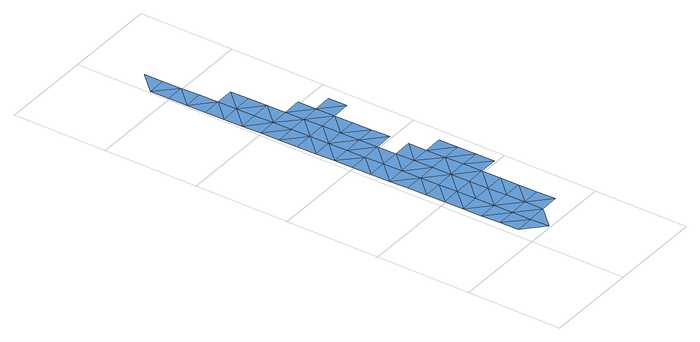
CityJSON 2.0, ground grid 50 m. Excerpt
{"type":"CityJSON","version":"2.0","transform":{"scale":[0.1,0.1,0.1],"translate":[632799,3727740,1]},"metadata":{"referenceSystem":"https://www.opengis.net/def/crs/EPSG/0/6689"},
"CityObjects":{
"waterbody1":{"type":"WaterBody","attributes":{"name":"福岡県津波浸水想定図","class":"1140","function":"2","WaterBodyTsunamiRiskAttribute.description":"1","WaterBodyTsunamiRiskAttribute.rank":"2"},"geometry":[{"type":"MultiSurface","lod":"1","boundaries":[[[0,1,2]],[[2,3,4]],[[0,5,1]],[[1,3,2]],[[6,7,4]],[[3,6,4]],[[5,8,1]],[[7,9,10]],[[11,12,10]],[[7,6,13]],[[3,1,8]],[[9,7,13]],[[9,11,10]],[[14,3,8]],[[15,12,16]],[[17,15,16]],[[12,11,16]],[[18,19,17]],[[16,20,17]],[[21,11,9]],[[19,22,23]],[[18,22,19]],[[22,24,23]],[[17,20,18]],[[9,25,21]],[[26,24,22]],[[27,24,28]],[[27,29,30]],[[28,29,27]],[[29,31,30]],[[24,26,28]],[[32,33,31]],[[34,35,33]],[[31,29,32]],[[32,34,33]],[[36,35,34]]]}]},
"waterbody2":{"type":"WaterBody","attributes":{"name":"福岡県津波浸水想定図","class":"1140","function":"2","WaterBodyTsunamiRiskAttribute.description":"1","WaterBodyTsunamiRiskAttribute.rank":"1"},"geometry":[{"type":"MultiSurface","lod":"1","boundaries":[[[14,6,3]],[[14,37,6]],[[13,6,38]],[[13,25,9]],[[38,25,13]],[[6,37,38]],[[14,8,39]],[[40,37,14]],[[41,14,39]],[[16,11,21]],[[42,20,16]],[[40,14,41]],[[21,42,16]],[[43,25,38]],[[38,37,44]],[[45,18,20]],[[44,37,40]],[[42,46,20]],[[44,43,38]],[[25,43,21]],[[18,47,22]],[[45,20,46]],[[45,47,18]],[[43,48,21]],[[47,26,22]],[[21,49,42]],[[48,49,21]],[[46,42,49]],[[50,45,46]],[[28,26,51]],[[26,47,51]],[[51,52,28]],[[28,53,29]],[[54,46,49]],[[52,53,28]],[[48,43,55]],[[56,49,48]],[[50,46,54]],[[29,57,32]],[[55,56,48]],[[58,35,59]],[[47,60,51]],[[53,57,29]],[[58,61,62]],[[57,34,32]],[[63,54,49]],[[59,61,58]],[[35,36,59]],[[64,52,51]],[[65,62,61]],[[49,56,63]],[[34,66,36]],[[67,68,65]],[[69,53,52]],[[51,60,64]],[[70,66,34]],[[71,54,63]],[[34,57,70]],[[72,65,61]],[[69,57,53]],[[52,64,73]],[[59,36,66]],[[67,65,72]],[[74,61,59]],[[75,68,67]],[[52,73,69]],[[59,66,76]],[[77,78,75]],[[70,57,79]],[[79,57,69]],[[75,67,77]],[[59,76,74]],[[70,79,80]],[[81,79,69]],[[82,79,81]]]}]}
},
"vertices":[
[49,108,8],[148,110,8],[47,208,8],[147,210,8],[45,308,8],[150,10,8],[145,310,8],[43,408,8],[248,112,8],[141,510,8],[41,508,8],[139,610,8],[39,608,8],[143,410,8],[247,212,8],[37,708,8],[137,710,8],[35,808,8],[133,910,8],[33,908,8],[135,810,8],[239,612,8],[131,1009,8],[31,1008,8],[29,1108,8],[241,512,8],[129,1109,8],[27,1208,8],[127,1209,8],[125,1309,9],[25,1307,9],[23,1407,9],[123,1409,9],[21,1507,9],[121,1509,9],[19,1607,8],[119,1609,8],
[245,312,8],[243,412,8],[348,114,8],[345,314,8],[346,214,8],[237,712,8],[341,514,8],[343,414,8],[233,912,8],[235,812,8],[231,1011,8],[339,614,8],[337,714,8],[333,913,8],[229,1111,9],[227,1211,9],[225,1311,9],[335,813,8],[441,515,8],[439,615,8],[223,1411,9],[18,1707,8],[117,1709,8],[331,1013,8],[116,1809,8],[16,1807,8],[437,715,8],[329,1113,8],[14,1907,8],[219,1611,8],[112,2009,8],[12,2007,8],[325,1313,9],[221,1511,9],[435,815,8],[114,1909,8],[327,1213,9],[216,1811,8],[10,2107,8],[218,1711,8],[110,2109,8],[108,2209,8],[323,1413,9],[321,1513,9],[425,1315,9],[423,1415,9]
]}
